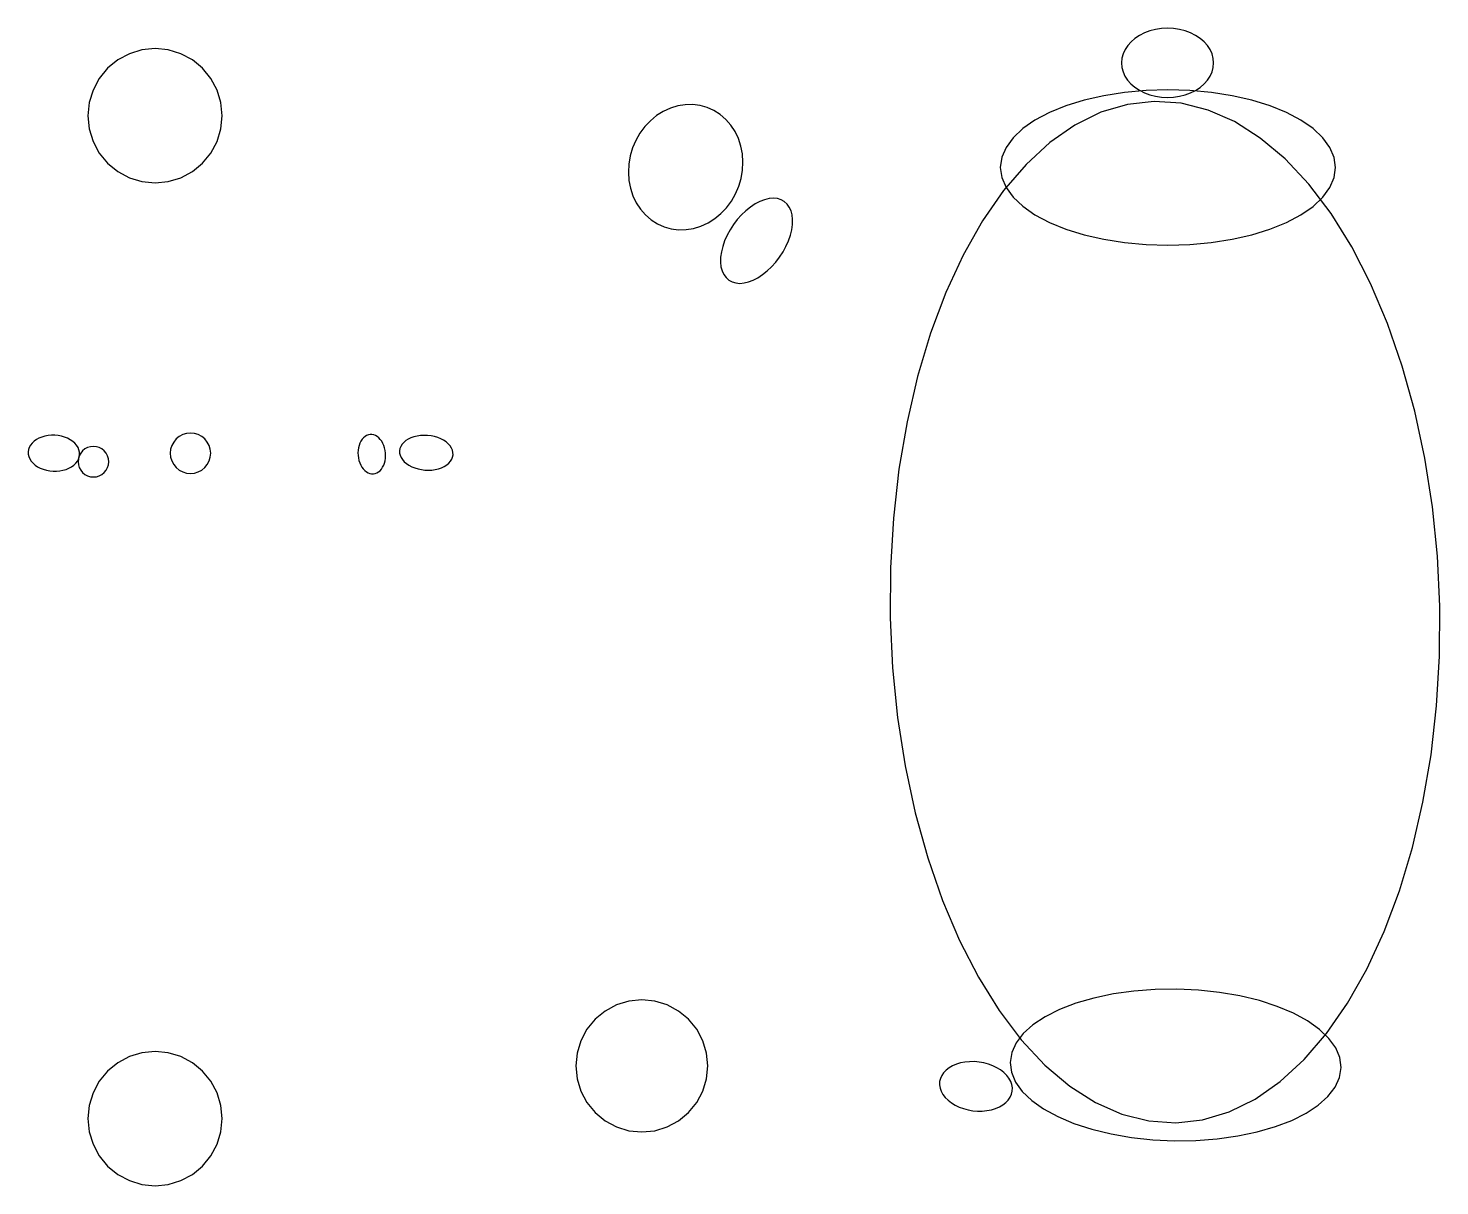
# Model space of a CAD drawing. Extents: x -292 to 292, y -205 to 211.
# Drawn here: x -145 to -86.8, y -49.5 to -1.8 of the extents above; entities that cross this region are included whole.
import ezdxf

# ---------------------------------------------------------------- set-up
doc = ezdxf.new("R2010")
doc.units = 0

msp = doc.modelspace()

# ---------------------------------------------------------------- linework, layer by layer
at = {"layer": 'CIRCLES'}
for p, q in [((-140.854, -2.867), (-141.332, -3.123)), ((-140.335, -2.709), (-140.854, -2.867)), ((-139.795, -2.656), (-140.335, -2.709)), ((-139.255, -2.709), (-139.795, -2.656)), ((-138.736, -2.867), (-139.255, -2.709)), ((-138.258, -3.123), (-138.736, -2.867)), ((-141.752, -3.467), (-142.096, -3.886)), ((-141.332, -3.123), (-141.752, -3.467)), ((-137.838, -3.467), (-138.258, -3.123)), ((-137.494, -3.886), (-137.838, -3.467)), ((-142.096, -3.886), (-142.352, -4.364)), ((-137.238, -4.364), (-137.494, -3.886)), ((-142.352, -4.364), (-142.509, -4.884)), ((-137.081, -4.884), (-137.238, -4.364)), ((-142.509, -4.884), (-142.562, -5.423)), ((-137.028, -5.423), (-137.081, -4.884)), ((-142.562, -5.423), (-142.509, -5.963)), ((-137.081, -5.963), (-137.028, -5.423)), ((-142.509, -5.963), (-142.352, -6.482)), ((-137.238, -6.482), (-137.081, -5.963)), ((-142.352, -6.482), (-142.096, -6.961)), ((-142.096, -6.961), (-141.752, -7.38)), ((-137.838, -7.38), (-137.494, -6.961)), ((-137.494, -6.961), (-137.238, -6.482)), ((-141.752, -7.38), (-141.332, -7.724)), ((-138.258, -7.724), (-137.838, -7.38)), ((-141.332, -7.724), (-140.854, -7.98)), ((-140.854, -7.98), (-140.335, -8.137)), ((-140.335, -8.137), (-139.795, -8.191)), ((-139.795, -8.191), (-139.255, -8.137)), ((-139.255, -8.137), (-138.736, -7.98)), ((-138.736, -7.98), (-138.258, -7.724)), ((-138.654, -18.566), (-138.798, -18.643)), ((-138.497, -18.518), (-138.654, -18.566)), ((-138.335, -18.502), (-138.497, -18.518)), ((-138.172, -18.518), (-138.335, -18.502)), ((-138.016, -18.566), (-138.172, -18.518)), ((-137.872, -18.643), (-138.016, -18.566)), ((-142.685, -19.161), (-142.781, -19.239)), ((-142.576, -19.103), (-142.685, -19.161)), ((-142.458, -19.067), (-142.576, -19.103)), ((-142.335, -19.055), (-142.458, -19.067)), ((-142.212, -19.067), (-142.335, -19.055)), ((-142.094, -19.103), (-142.212, -19.067)), ((-141.985, -19.161), (-142.094, -19.103)), ((-141.89, -19.239), (-141.985, -19.161)), ((-139.152, -19.173), (-139.168, -19.336)), ((-139.105, -19.017), (-139.152, -19.173)), ((-139.028, -18.873), (-139.105, -19.017)), ((-138.924, -18.746), (-139.028, -18.873)), ((-138.798, -18.643), (-138.924, -18.746)), ((-137.745, -18.746), (-137.872, -18.643)), ((-137.642, -18.873), (-137.745, -18.746)), ((-137.565, -19.017), (-137.642, -18.873)), ((-137.517, -19.173), (-137.565, -19.017)), ((-137.501, -19.336), (-137.517, -19.173)), ((-142.953, -19.562), (-142.965, -19.685)), ((-142.965, -19.685), (-142.953, -19.808)), ((-142.918, -19.444), (-142.953, -19.562)), ((-142.859, -19.335), (-142.918, -19.444)), ((-142.781, -19.239), (-142.859, -19.335)), ((-141.811, -19.335), (-141.89, -19.239)), ((-141.753, -19.444), (-141.811, -19.335)), ((-141.717, -19.562), (-141.753, -19.444)), ((-141.705, -19.685), (-141.717, -19.562)), ((-141.717, -19.808), (-141.705, -19.685)), ((-139.168, -19.336), (-139.152, -19.498)), ((-139.152, -19.498), (-139.105, -19.655)), ((-139.105, -19.655), (-139.028, -19.799)), ((-137.642, -19.799), (-137.565, -19.655)), ((-137.565, -19.655), (-137.517, -19.498)), ((-137.517, -19.498), (-137.501, -19.336)), ((-142.953, -19.808), (-142.918, -19.926)), ((-142.918, -19.926), (-142.859, -20.035)), ((-142.859, -20.035), (-142.781, -20.131)), ((-142.781, -20.131), (-142.685, -20.209)), ((-142.685, -20.209), (-142.576, -20.267)), ((-142.576, -20.267), (-142.458, -20.303)), ((-142.458, -20.303), (-142.335, -20.315)), ((-142.335, -20.315), (-142.212, -20.303)), ((-142.212, -20.303), (-142.094, -20.267)), ((-142.094, -20.267), (-141.985, -20.209)), ((-141.985, -20.209), (-141.89, -20.131)), ((-141.89, -20.131), (-141.811, -20.035)), ((-141.811, -20.035), (-141.753, -19.926)), ((-141.753, -19.926), (-141.717, -19.808)), ((-139.028, -19.799), (-138.924, -19.925)), ((-138.924, -19.925), (-138.798, -20.029)), ((-138.798, -20.029), (-138.654, -20.106)), ((-138.654, -20.106), (-138.497, -20.153)), ((-138.497, -20.153), (-138.335, -20.169)), ((-138.335, -20.169), (-138.172, -20.153)), ((-138.172, -20.153), (-138.016, -20.106)), ((-138.016, -20.106), (-137.872, -20.029)), ((-137.872, -20.029), (-137.745, -19.925)), ((-137.745, -19.925), (-137.642, -19.799)), ((-119.723, -41.869), (-120.254, -41.921)), ((-119.192, -41.921), (-119.723, -41.869)), ((-121.235, -42.327), (-121.647, -42.666)), ((-120.764, -42.076), (-121.235, -42.327)), ((-120.254, -41.921), (-120.764, -42.076)), ((-118.682, -42.076), (-119.192, -41.921)), ((-118.211, -42.327), (-118.682, -42.076)), ((-117.799, -42.666), (-118.211, -42.327)), ((-121.647, -42.666), (-121.986, -43.078)), ((-117.46, -43.078), (-117.799, -42.666)), ((-122.237, -43.549), (-122.392, -44.059)), ((-121.986, -43.078), (-122.237, -43.549)), ((-117.209, -43.549), (-117.46, -43.078)), ((-117.054, -44.059), (-117.209, -43.549)), ((-140.854, -44.205), (-141.333, -44.461)), ((-140.335, -44.048), (-140.854, -44.205)), ((-139.795, -43.995), (-140.335, -44.048)), ((-139.255, -44.048), (-139.795, -43.995)), ((-138.736, -44.205), (-139.255, -44.048)), ((-138.258, -44.461), (-138.736, -44.205)), ((-122.392, -44.059), (-122.444, -44.59)), ((-117.002, -44.59), (-117.054, -44.059)), ((-141.752, -44.805), (-142.096, -45.225)), ((-141.333, -44.461), (-141.752, -44.805)), ((-137.838, -44.805), (-138.258, -44.461)), ((-137.494, -45.225), (-137.838, -44.805)), ((-122.444, -44.59), (-122.392, -45.121)), ((-117.054, -45.121), (-117.002, -44.59)), ((-142.096, -45.225), (-142.352, -45.703)), ((-137.239, -45.703), (-137.494, -45.225)), ((-122.392, -45.121), (-122.237, -45.632)), ((-117.209, -45.632), (-117.054, -45.121)), ((-142.352, -45.703), (-142.509, -46.222)), ((-137.081, -46.222), (-137.239, -45.703)), ((-122.237, -45.632), (-121.986, -46.102)), ((-117.46, -46.102), (-117.209, -45.632)), ((-142.509, -46.222), (-142.563, -46.762)), ((-137.028, -46.762), (-137.081, -46.222)), ((-121.986, -46.102), (-121.647, -46.514)), ((-121.647, -46.514), (-121.235, -46.853)), ((-118.211, -46.853), (-117.799, -46.514)), ((-117.799, -46.514), (-117.46, -46.102)), ((-142.563, -46.762), (-142.509, -47.302)), ((-137.081, -47.302), (-137.028, -46.762)), ((-121.235, -46.853), (-120.764, -47.104)), ((-120.764, -47.104), (-120.254, -47.259)), ((-119.192, -47.259), (-118.682, -47.104)), ((-118.682, -47.104), (-118.211, -46.853)), ((-142.509, -47.302), (-142.352, -47.821)), ((-137.239, -47.821), (-137.081, -47.302)), ((-120.254, -47.259), (-119.723, -47.312)), ((-119.723, -47.312), (-119.192, -47.259)), ((-142.352, -47.821), (-142.096, -48.299)), ((-142.096, -48.299), (-141.752, -48.719)), ((-137.838, -48.719), (-137.494, -48.299)), ((-137.494, -48.299), (-137.239, -47.821)), ((-141.752, -48.719), (-141.333, -49.063)), ((-138.258, -49.063), (-137.838, -48.719)), ((-141.333, -49.063), (-140.854, -49.319)), ((-140.854, -49.319), (-140.335, -49.476)), ((-139.255, -49.476), (-138.736, -49.319)), ((-138.736, -49.319), (-138.258, -49.063)), ((-140.335, -49.476), (-139.795, -49.529)), ((-139.795, -49.529), (-139.255, -49.476))]:
    msp.add_line(p, q, dxfattribs=at)
at = {"layer": 'ELLIPSES'}
for p, q in [((-99.387, -2.236), (-99.551, -2.376)), ((-99.2, -2.113), (-99.387, -2.236)), ((-98.994, -2.009), (-99.2, -2.113)), ((-98.771, -1.927), (-98.994, -2.009)), ((-98.535, -1.867), (-98.771, -1.927)), ((-98.292, -1.831), (-98.535, -1.867)), ((-98.044, -1.818), (-98.292, -1.831)), ((-97.796, -1.831), (-98.044, -1.818)), ((-97.552, -1.867), (-97.796, -1.831)), ((-97.317, -1.927), (-97.552, -1.867)), ((-97.094, -2.01), (-97.317, -1.927)), ((-96.887, -2.114), (-97.094, -2.01)), ((-96.701, -2.237), (-96.887, -2.114)), ((-96.537, -2.377), (-96.701, -2.237)), ((-99.879, -2.875), (-99.928, -3.058)), ((-99.799, -2.699), (-99.879, -2.875)), ((-99.689, -2.531), (-99.799, -2.699)), ((-99.551, -2.376), (-99.689, -2.531)), ((-96.399, -2.533), (-96.537, -2.377)), ((-96.289, -2.7), (-96.399, -2.533)), ((-96.209, -2.877), (-96.289, -2.7)), ((-96.161, -3.06), (-96.209, -2.877)), ((-99.928, -3.058), (-99.944, -3.244)), ((-99.944, -3.244), (-99.928, -3.431)), ((-99.928, -3.431), (-99.879, -3.614)), ((-96.21, -3.615), (-96.161, -3.432)), ((-96.145, -3.246), (-96.161, -3.06)), ((-96.161, -3.432), (-96.145, -3.246)), ((-99.879, -3.614), (-99.8, -3.791)), ((-99.8, -3.791), (-99.69, -3.958)), ((-99.69, -3.958), (-99.552, -4.113)), ((-96.538, -4.115), (-96.399, -3.959)), ((-96.399, -3.959), (-96.289, -3.792)), ((-96.289, -3.792), (-96.21, -3.615)), ((-100.673, -4.599), (-101.484, -4.784)), ((-99.817, -4.464), (-100.673, -4.599)), ((-98.93, -4.383), (-99.817, -4.464)), ((-99.552, -4.113), (-99.388, -4.254)), ((-99.388, -4.254), (-99.201, -4.377)), ((-99.201, -4.377), (-98.995, -4.481)), ((-98.995, -4.481), (-98.772, -4.563)), ((-98.028, -4.355), (-98.93, -4.383)), ((-98.772, -4.563), (-98.537, -4.623)), ((-98.537, -4.623), (-98.293, -4.66)), ((-97.126, -4.383), (-98.028, -4.355)), ((-97.797, -4.66), (-97.553, -4.624)), ((-97.553, -4.624), (-97.318, -4.564)), ((-97.318, -4.564), (-97.095, -4.481)), ((-96.239, -4.465), (-97.126, -4.383)), ((-97.095, -4.481), (-96.888, -4.378)), ((-96.888, -4.378), (-96.701, -4.255)), ((-96.701, -4.255), (-96.538, -4.115)), ((-95.383, -4.599), (-96.239, -4.465)), ((-94.572, -4.785), (-95.383, -4.599)), ((-118.546, -5.113), (-118.838, -5.247)), ((-118.244, -5.02), (-118.546, -5.113)), ((-117.935, -4.97), (-118.244, -5.02)), ((-117.627, -4.965), (-117.935, -4.97)), ((-117.323, -5.003), (-117.627, -4.965)), ((-117.03, -5.085), (-117.323, -5.003)), ((-116.751, -5.209), (-117.03, -5.085)), ((-116.493, -5.373), (-116.751, -5.209)), ((-102.236, -5.017), (-102.916, -5.293)), ((-101.484, -4.784), (-102.236, -5.017)), ((-99.7, -4.957), (-100.794, -5.283)), ((-98.592, -4.832), (-99.7, -4.957)), ((-97.479, -4.91), (-98.592, -4.832)), ((-98.293, -4.66), (-98.045, -4.672)), ((-98.045, -4.672), (-97.797, -4.66)), ((-96.373, -5.19), (-97.479, -4.91)), ((-95.284, -5.669), (-96.373, -5.19)), ((-93.82, -5.018), (-94.572, -4.785)), ((-93.14, -5.294), (-93.82, -5.018)), ((-119.37, -5.631), (-119.6, -5.873)), ((-119.114, -5.421), (-119.37, -5.631)), ((-118.838, -5.247), (-119.114, -5.421)), ((-116.259, -5.575), (-116.493, -5.373)), ((-116.053, -5.809), (-116.259, -5.575)), ((-115.879, -6.074), (-116.053, -5.809)), ((-103.512, -5.608), (-104.015, -5.956)), ((-102.916, -5.293), (-103.512, -5.608)), ((-101.862, -5.808), (-102.894, -6.526)), ((-100.794, -5.283), (-101.862, -5.808)), ((-94.223, -6.343), (-95.284, -5.669)), ((-92.544, -5.609), (-93.14, -5.294)), ((-92.042, -5.957), (-92.544, -5.609)), ((-119.802, -6.145), (-119.972, -6.44)), ((-119.6, -5.873), (-119.802, -6.145)), ((-115.74, -6.364), (-115.879, -6.074)), ((-115.639, -6.673), (-115.74, -6.364)), ((-104.415, -6.332), (-104.705, -6.728)), ((-104.015, -5.956), (-104.415, -6.332)), ((-93.199, -7.205), (-94.223, -6.343)), ((-91.642, -6.333), (-92.042, -5.957)), ((-91.352, -6.73), (-91.642, -6.333)), ((-120.106, -6.754), (-120.203, -7.082)), ((-119.972, -6.44), (-120.106, -6.754)), ((-115.576, -6.998), (-115.639, -6.673)), ((-104.705, -6.728), (-104.882, -7.139)), ((-102.894, -6.526), (-103.88, -7.43)), ((-91.175, -7.141), (-91.352, -6.73)), ((-120.261, -7.417), (-120.279, -7.755)), ((-120.203, -7.082), (-120.261, -7.417)), ((-115.553, -7.332), (-115.576, -6.998)), ((-115.571, -7.67), (-115.553, -7.332)), ((-104.882, -7.139), (-104.941, -7.557)), ((-104.941, -7.557), (-104.882, -7.975)), ((-103.88, -7.43), (-104.812, -8.512)), ((-92.223, -8.247), (-93.199, -7.205)), ((-91.116, -7.559), (-91.175, -7.141)), ((-91.175, -7.977), (-91.116, -7.559)), ((-120.279, -7.755), (-120.256, -8.089)), ((-120.256, -8.089), (-120.193, -8.414)), ((-115.725, -8.333), (-115.629, -8.005)), ((-115.629, -8.005), (-115.571, -7.67)), ((-104.882, -7.975), (-104.705, -8.386)), ((-91.352, -8.387), (-91.175, -7.977)), ((-120.193, -8.414), (-120.091, -8.723)), ((-120.091, -8.723), (-119.952, -9.013)), ((-116.029, -8.942), (-115.86, -8.647)), ((-115.86, -8.647), (-115.725, -8.333)), ((-104.812, -8.512), (-105.679, -9.761)), ((-104.705, -8.386), (-104.415, -8.783)), ((-91.304, -9.459), (-92.223, -8.247)), ((-91.642, -8.784), (-91.352, -8.387)), ((-119.952, -9.013), (-119.778, -9.278)), ((-119.778, -9.278), (-119.573, -9.512)), ((-116.462, -9.456), (-116.231, -9.214)), ((-116.231, -9.214), (-116.029, -8.942)), ((-115.243, -9.189), (-115.432, -9.341)), ((-115.049, -9.062), (-115.243, -9.189)), ((-114.855, -8.961), (-115.049, -9.062)), ((-114.662, -8.887), (-114.855, -8.961)), ((-114.476, -8.843), (-114.662, -8.887)), ((-114.298, -8.828), (-114.476, -8.843)), ((-114.132, -8.843), (-114.298, -8.828)), ((-113.981, -8.888), (-114.132, -8.843)), ((-113.847, -8.961), (-113.981, -8.888)), ((-113.733, -9.063), (-113.847, -8.961)), ((-113.641, -9.19), (-113.733, -9.063)), ((-113.571, -9.342), (-113.641, -9.19)), ((-104.415, -8.783), (-104.015, -9.158)), ((-104.015, -9.158), (-103.513, -9.507)), ((-92.545, -9.508), (-92.042, -9.16)), ((-92.042, -9.16), (-91.642, -8.784)), ((-119.573, -9.512), (-119.339, -9.714)), ((-119.339, -9.714), (-119.08, -9.878)), ((-119.08, -9.878), (-118.802, -10.002)), ((-117.285, -9.974), (-116.994, -9.84)), ((-116.994, -9.84), (-116.718, -9.666)), ((-116.718, -9.666), (-116.462, -9.456)), ((-115.785, -9.704), (-115.943, -9.909)), ((-115.614, -9.513), (-115.785, -9.704)), ((-115.432, -9.341), (-115.614, -9.513)), ((-113.526, -9.514), (-113.571, -9.342)), ((-113.506, -9.705), (-113.526, -9.514)), ((-113.511, -9.911), (-113.506, -9.705)), ((-105.679, -9.761), (-106.473, -11.166)), ((-103.513, -9.507), (-102.916, -9.822)), ((-102.916, -9.822), (-102.237, -10.098)), ((-93.821, -10.099), (-93.141, -9.823)), ((-93.141, -9.823), (-92.545, -9.508)), ((-90.451, -10.829), (-91.304, -9.459)), ((-118.802, -10.002), (-118.509, -10.084)), ((-118.509, -10.084), (-118.205, -10.122)), ((-118.205, -10.122), (-117.896, -10.117)), ((-117.896, -10.117), (-117.588, -10.067)), ((-117.588, -10.067), (-117.285, -9.974)), ((-116.207, -10.351), (-116.309, -10.58)), ((-116.084, -10.126), (-116.207, -10.351)), ((-115.943, -9.909), (-116.084, -10.126)), ((-113.677, -10.582), (-113.597, -10.353)), ((-113.597, -10.353), (-113.542, -10.128)), ((-113.542, -10.128), (-113.511, -9.911)), ((-102.237, -10.098), (-101.485, -10.331)), ((-101.485, -10.331), (-100.674, -10.516)), ((-95.384, -10.517), (-94.573, -10.332)), ((-94.573, -10.332), (-93.821, -10.099)), ((-116.443, -11.034), (-116.474, -11.251)), ((-116.388, -10.809), (-116.443, -11.034)), ((-116.309, -10.58), (-116.388, -10.809)), ((-114.043, -11.253), (-113.901, -11.036)), ((-113.901, -11.036), (-113.779, -10.811)), ((-113.779, -10.811), (-113.677, -10.582)), ((-100.674, -10.516), (-99.818, -10.651)), ((-99.818, -10.651), (-98.931, -10.733)), ((-98.931, -10.733), (-98.029, -10.76)), ((-98.029, -10.76), (-97.127, -10.733)), ((-97.127, -10.733), (-96.24, -10.651)), ((-96.24, -10.651), (-95.384, -10.517)), ((-89.672, -12.344), (-90.451, -10.829)), ((-116.474, -11.251), (-116.479, -11.457)), ((-116.479, -11.457), (-116.459, -11.648)), ((-114.371, -11.649), (-114.2, -11.458)), ((-114.2, -11.458), (-114.043, -11.253)), ((-106.473, -11.166), (-107.188, -12.712)), ((-116.459, -11.648), (-116.414, -11.82)), ((-116.414, -11.82), (-116.345, -11.971)), ((-116.345, -11.971), (-116.252, -12.099)), ((-116.252, -12.099), (-116.138, -12.201)), ((-116.138, -12.201), (-116.004, -12.274)), ((-115.323, -12.275), (-115.131, -12.201)), ((-115.131, -12.201), (-114.936, -12.1)), ((-114.936, -12.1), (-114.742, -11.973)), ((-114.742, -11.973), (-114.553, -11.821)), ((-114.553, -11.821), (-114.371, -11.649)), ((-116.004, -12.274), (-115.853, -12.319)), ((-115.853, -12.319), (-115.687, -12.334)), ((-115.687, -12.334), (-115.509, -12.319)), ((-115.509, -12.319), (-115.323, -12.275)), ((-107.188, -12.712), (-107.815, -14.385)), ((-88.975, -13.989), (-89.672, -12.344)), ((-107.815, -14.385), (-108.35, -16.169)), ((-88.366, -15.749), (-88.975, -13.989)), ((-108.35, -16.169), (-108.786, -18.046)), ((-87.852, -17.606), (-88.366, -15.749)), ((-87.436, -19.543), (-87.852, -17.606)), ((-144.204, -18.607), (-144.337, -18.632)), ((-144.067, -18.595), (-144.204, -18.607)), ((-143.929, -18.595), (-144.067, -18.595)), ((-143.791, -18.609), (-143.929, -18.595)), ((-143.656, -18.634), (-143.791, -18.609)), ((-131.071, -18.604), (-131.138, -18.644)), ((-131, -18.577), (-131.071, -18.604)), ((-130.927, -18.564), (-131, -18.577)), ((-130.852, -18.565), (-130.927, -18.564)), ((-130.778, -18.58), (-130.852, -18.565)), ((-130.705, -18.608), (-130.778, -18.58)), ((-130.635, -18.649), (-130.705, -18.608)), ((-128.846, -18.607), (-128.985, -18.626)), ((-128.703, -18.599), (-128.846, -18.607)), ((-128.559, -18.604), (-128.703, -18.599)), ((-128.415, -18.621), (-128.559, -18.604)), ((-128.275, -18.65), (-128.415, -18.621)), ((-108.786, -18.046), (-109.119, -19.999)), ((-145.011, -19.187), (-145.025, -19.283)), ((-144.98, -19.093), (-145.011, -19.187)), ((-144.931, -19.004), (-144.98, -19.093)), ((-144.865, -18.92), (-144.931, -19.004)), ((-144.784, -18.843), (-144.865, -18.92)), ((-144.689, -18.775), (-144.784, -18.843)), ((-144.582, -18.716), (-144.689, -18.775)), ((-144.464, -18.668), (-144.582, -18.716)), ((-144.337, -18.632), (-144.464, -18.668)), ((-143.526, -18.672), (-143.656, -18.634)), ((-143.404, -18.721), (-143.526, -18.672)), ((-143.291, -18.78), (-143.404, -18.721)), ((-143.19, -18.849), (-143.291, -18.78)), ((-143.102, -18.926), (-143.19, -18.849)), ((-143.029, -19.01), (-143.102, -18.926)), ((-142.972, -19.1), (-143.029, -19.01)), ((-142.932, -19.194), (-142.972, -19.1)), ((-142.91, -19.29), (-142.932, -19.194)), ((-131.407, -19.11), (-131.422, -19.212)), ((-131.382, -19.012), (-131.407, -19.11)), ((-131.348, -18.92), (-131.382, -19.012)), ((-131.306, -18.836), (-131.348, -18.92)), ((-131.257, -18.761), (-131.306, -18.836)), ((-131.2, -18.697), (-131.257, -18.761)), ((-131.138, -18.644), (-131.2, -18.697)), ((-130.568, -18.703), (-130.635, -18.649)), ((-130.507, -18.768), (-130.568, -18.703)), ((-130.451, -18.844), (-130.507, -18.768)), ((-130.403, -18.929), (-130.451, -18.844)), ((-130.362, -19.021), (-130.403, -18.929)), ((-130.33, -19.12), (-130.362, -19.021)), ((-130.307, -19.223), (-130.33, -19.12)), ((-129.7, -19.141), (-129.716, -19.234)), ((-129.665, -19.052), (-129.7, -19.141)), ((-129.611, -18.967), (-129.665, -19.052)), ((-129.541, -18.888), (-129.611, -18.967)), ((-129.455, -18.817), (-129.541, -18.888)), ((-129.355, -18.754), (-129.455, -18.817)), ((-129.242, -18.701), (-129.355, -18.754)), ((-129.118, -18.658), (-129.242, -18.701)), ((-128.985, -18.626), (-129.118, -18.658)), ((-128.14, -18.69), (-128.275, -18.65)), ((-128.014, -18.741), (-128.14, -18.69)), ((-127.898, -18.802), (-128.014, -18.741)), ((-127.794, -18.871), (-127.898, -18.802)), ((-127.704, -18.949), (-127.794, -18.871)), ((-127.63, -19.032), (-127.704, -18.949)), ((-127.572, -19.121), (-127.63, -19.032)), ((-127.532, -19.212), (-127.572, -19.121)), ((-145.025, -19.283), (-145.021, -19.38)), ((-145.021, -19.38), (-144.998, -19.476)), ((-144.998, -19.476), (-144.958, -19.57)), ((-144.958, -19.57), (-144.901, -19.659)), ((-144.901, -19.659), (-144.828, -19.744)), ((-144.828, -19.744), (-144.741, -19.821)), ((-143.147, -19.827), (-143.066, -19.75)), ((-143.066, -19.75), (-143, -19.666)), ((-143, -19.666), (-142.951, -19.577)), ((-142.951, -19.577), (-142.919, -19.483)), ((-142.919, -19.483), (-142.905, -19.387)), ((-142.905, -19.387), (-142.91, -19.29)), ((-131.422, -19.212), (-131.427, -19.318)), ((-131.427, -19.318), (-131.423, -19.424)), ((-131.423, -19.424), (-131.41, -19.53)), ((-131.41, -19.53), (-131.386, -19.632)), ((-131.386, -19.632), (-131.354, -19.731)), ((-131.354, -19.731), (-131.313, -19.823)), ((-130.368, -19.832), (-130.334, -19.741)), ((-130.334, -19.741), (-130.31, -19.643)), ((-130.31, -19.643), (-130.294, -19.54)), ((-130.293, -19.328), (-130.307, -19.223)), ((-130.294, -19.54), (-130.289, -19.435)), ((-130.289, -19.435), (-130.293, -19.328)), ((-129.716, -19.234), (-129.714, -19.327)), ((-129.714, -19.327), (-129.692, -19.421)), ((-129.692, -19.421), (-129.653, -19.513)), ((-129.653, -19.513), (-129.595, -19.601)), ((-129.595, -19.601), (-129.521, -19.685)), ((-129.521, -19.685), (-129.431, -19.762)), ((-129.431, -19.762), (-129.327, -19.832)), ((-127.769, -19.817), (-127.683, -19.745)), ((-127.683, -19.745), (-127.613, -19.666)), ((-127.613, -19.666), (-127.56, -19.581)), ((-127.56, -19.581), (-127.525, -19.492)), ((-127.511, -19.306), (-127.532, -19.212)), ((-127.525, -19.492), (-127.509, -19.4)), ((-127.509, -19.4), (-127.511, -19.306)), ((-87.124, -21.541), (-87.436, -19.543)), ((-144.741, -19.821), (-144.639, -19.89)), ((-144.639, -19.89), (-144.527, -19.949)), ((-144.527, -19.949), (-144.405, -19.998)), ((-144.405, -19.998), (-144.275, -20.036)), ((-144.275, -20.036), (-144.14, -20.061)), ((-144.14, -20.061), (-144.002, -20.074)), ((-144.002, -20.074), (-143.863, -20.075)), ((-143.863, -20.075), (-143.726, -20.063)), ((-143.726, -20.063), (-143.593, -20.038)), ((-143.593, -20.038), (-143.467, -20.001)), ((-143.467, -20.001), (-143.349, -19.953)), ((-143.349, -19.953), (-143.242, -19.895)), ((-143.242, -19.895), (-143.147, -19.827)), ((-131.313, -19.823), (-131.265, -19.908)), ((-131.265, -19.908), (-131.209, -19.984)), ((-131.209, -19.984), (-131.148, -20.049)), ((-131.148, -20.049), (-131.081, -20.103)), ((-131.081, -20.103), (-131.011, -20.144)), ((-131.011, -20.144), (-130.938, -20.173)), ((-130.938, -20.173), (-130.864, -20.187)), ((-130.864, -20.187), (-130.789, -20.188)), ((-130.789, -20.188), (-130.716, -20.175)), ((-130.716, -20.175), (-130.645, -20.148)), ((-130.645, -20.148), (-130.578, -20.108)), ((-130.578, -20.108), (-130.516, -20.055)), ((-130.516, -20.055), (-130.459, -19.991)), ((-130.459, -19.991), (-130.41, -19.916)), ((-130.41, -19.916), (-130.368, -19.832)), ((-129.327, -19.832), (-129.211, -19.893)), ((-129.211, -19.893), (-129.084, -19.944)), ((-129.084, -19.944), (-128.95, -19.984)), ((-128.95, -19.984), (-128.81, -20.013)), ((-128.81, -20.013), (-128.666, -20.03)), ((-128.666, -20.03), (-128.521, -20.034)), ((-128.521, -20.034), (-128.378, -20.027)), ((-128.378, -20.027), (-128.24, -20.007)), ((-128.24, -20.007), (-128.107, -19.976)), ((-128.107, -19.976), (-127.983, -19.933)), ((-127.983, -19.933), (-127.87, -19.88)), ((-127.87, -19.88), (-127.769, -19.817)), ((-109.119, -19.999), (-109.347, -22.009)), ((-109.347, -22.009), (-109.467, -24.055)), ((-86.918, -23.581), (-87.124, -21.541)), ((-86.82, -25.643), (-86.918, -23.581)), ((-109.467, -24.055), (-109.478, -26.12)), ((-109.478, -26.12), (-109.38, -28.182)), ((-86.831, -27.707), (-86.82, -25.643)), ((-86.951, -29.754), (-86.831, -27.707)), ((-109.38, -28.182), (-109.174, -30.222)), ((-109.174, -30.222), (-108.862, -32.22)), ((-87.179, -31.763), (-86.951, -29.754)), ((-87.513, -33.716), (-87.179, -31.763)), ((-108.862, -32.22), (-108.447, -34.157)), ((-87.949, -35.593), (-87.513, -33.716)), ((-108.447, -34.157), (-107.932, -36.014)), ((-107.932, -36.014), (-107.323, -37.774)), ((-88.483, -37.377), (-87.949, -35.593)), ((-107.323, -37.774), (-106.626, -39.419)), ((-89.11, -39.05), (-88.483, -37.377)), ((-106.626, -39.419), (-105.847, -40.934)), ((-89.825, -40.597), (-89.11, -39.05)), ((-90.619, -42.001), (-89.825, -40.597)), ((-105.847, -40.934), (-104.994, -42.304)), ((-101.082, -41.791), (-101.828, -42.007)), ((-100.279, -41.623), (-101.082, -41.791)), ((-99.432, -41.506), (-100.279, -41.623)), ((-98.556, -41.44), (-99.432, -41.506)), ((-97.665, -41.427), (-98.556, -41.44)), ((-96.775, -41.468), (-97.665, -41.427)), ((-95.9, -41.561), (-96.775, -41.468)), ((-95.058, -41.706), (-95.9, -41.561)), ((-94.26, -41.899), (-95.058, -41.706)), ((-93.522, -42.138), (-94.26, -41.899)), ((-104.994, -42.304), (-104.075, -43.515)), ((-102.503, -42.265), (-103.097, -42.563)), ((-101.828, -42.007), (-102.503, -42.265)), ((-92.855, -42.418), (-93.522, -42.138)), ((-92.271, -42.734), (-92.855, -42.418)), ((-91.486, -43.25), (-90.619, -42.001)), ((-103.598, -42.895), (-103.998, -43.255)), ((-103.097, -42.563), (-103.598, -42.895)), ((-91.781, -43.082), (-92.271, -42.734)), ((-104.291, -43.637), (-104.472, -44.035)), ((-103.998, -43.255), (-104.291, -43.637)), ((-104.075, -43.515), (-103.099, -44.557)), ((-92.418, -44.332), (-91.486, -43.25)), ((-91.392, -43.454), (-91.781, -43.082)), ((-91.111, -43.846), (-91.392, -43.454)), ((-104.472, -44.035), (-104.536, -44.442)), ((-90.943, -44.249), (-91.111, -43.846)), ((-107.176, -44.763), (-107.278, -44.869)), ((-107.053, -44.668), (-107.176, -44.763)), ((-106.911, -44.587), (-107.053, -44.668)), ((-106.753, -44.519), (-106.911, -44.587)), ((-106.581, -44.468), (-106.753, -44.519)), ((-106.397, -44.433), (-106.581, -44.468)), ((-106.206, -44.415), (-106.397, -44.433)), ((-106.011, -44.414), (-106.206, -44.415)), ((-105.814, -44.431), (-106.011, -44.414)), ((-105.62, -44.465), (-105.814, -44.431)), ((-105.431, -44.515), (-105.62, -44.465)), ((-105.251, -44.582), (-105.431, -44.515)), ((-105.083, -44.663), (-105.251, -44.582)), ((-104.93, -44.757), (-105.083, -44.663)), ((-104.794, -44.862), (-104.93, -44.757)), ((-104.536, -44.442), (-104.485, -44.85)), ((-103.099, -44.557), (-102.075, -45.419)), ((-93.404, -45.237), (-92.418, -44.332)), ((-90.956, -45.064), (-90.892, -44.658)), ((-90.892, -44.658), (-90.943, -44.249)), ((-107.442, -45.238), (-107.446, -45.371)), ((-107.446, -45.371), (-107.425, -45.504)), ((-107.412, -45.109), (-107.442, -45.238)), ((-107.358, -44.985), (-107.412, -45.109)), ((-107.278, -44.869), (-107.358, -44.985)), ((-104.677, -44.978), (-104.794, -44.862)), ((-104.583, -45.101), (-104.677, -44.978)), ((-104.511, -45.23), (-104.583, -45.101)), ((-104.465, -45.362), (-104.511, -45.23)), ((-104.485, -44.85), (-104.317, -45.253)), ((-104.443, -45.495), (-104.465, -45.362)), ((-104.317, -45.253), (-104.036, -45.645)), ((-94.436, -45.955), (-93.404, -45.237)), ((-91.137, -45.462), (-90.956, -45.064)), ((-107.425, -45.504), (-107.378, -45.637)), ((-107.378, -45.637), (-107.307, -45.765)), ((-107.307, -45.765), (-107.212, -45.889)), ((-107.212, -45.889), (-107.096, -46.004)), ((-104.611, -45.997), (-104.532, -45.881)), ((-104.532, -45.881), (-104.477, -45.757)), ((-104.477, -45.757), (-104.447, -45.628)), ((-104.447, -45.628), (-104.443, -45.495)), ((-104.036, -45.645), (-103.647, -46.017)), ((-102.075, -45.419), (-101.014, -46.093)), ((-95.504, -46.479), (-94.436, -45.955)), ((-91.83, -46.204), (-91.43, -45.844)), ((-91.43, -45.844), (-91.137, -45.462)), ((-107.096, -46.004), (-106.96, -46.109)), ((-106.96, -46.109), (-106.806, -46.203)), ((-106.806, -46.203), (-106.638, -46.284)), ((-106.638, -46.284), (-106.458, -46.351)), ((-106.458, -46.351), (-106.27, -46.401)), ((-106.27, -46.401), (-106.075, -46.435)), ((-106.075, -46.435), (-105.879, -46.452)), ((-105.879, -46.452), (-105.683, -46.451)), ((-105.683, -46.451), (-105.492, -46.433)), ((-105.492, -46.433), (-105.309, -46.398)), ((-105.309, -46.398), (-105.137, -46.347)), ((-105.137, -46.347), (-104.978, -46.279)), ((-104.978, -46.279), (-104.836, -46.198)), ((-104.836, -46.198), (-104.713, -46.103)), ((-104.713, -46.103), (-104.611, -45.997)), ((-103.647, -46.017), (-103.157, -46.365)), ((-103.157, -46.365), (-102.573, -46.681)), ((-101.014, -46.093), (-99.925, -46.572)), ((-96.598, -46.806), (-95.504, -46.479)), ((-92.925, -46.834), (-92.331, -46.536)), ((-92.331, -46.536), (-91.83, -46.204)), ((-102.573, -46.681), (-101.906, -46.961)), ((-101.906, -46.961), (-101.168, -47.2)), ((-99.925, -46.572), (-98.819, -46.852)), ((-98.819, -46.852), (-97.706, -46.93)), ((-97.706, -46.93), (-96.598, -46.806)), ((-94.346, -47.308), (-93.6, -47.093)), ((-93.6, -47.093), (-92.925, -46.834)), ((-101.168, -47.2), (-100.37, -47.393)), ((-100.37, -47.393), (-99.528, -47.538)), ((-99.528, -47.538), (-98.654, -47.631)), ((-98.654, -47.631), (-97.763, -47.672)), ((-97.763, -47.672), (-96.872, -47.659)), ((-96.872, -47.659), (-95.996, -47.594)), ((-95.996, -47.594), (-95.149, -47.476)), ((-95.149, -47.476), (-94.346, -47.308))]:
    msp.add_line(p, q, dxfattribs=at)

doc.saveas('drawing.dxf')
